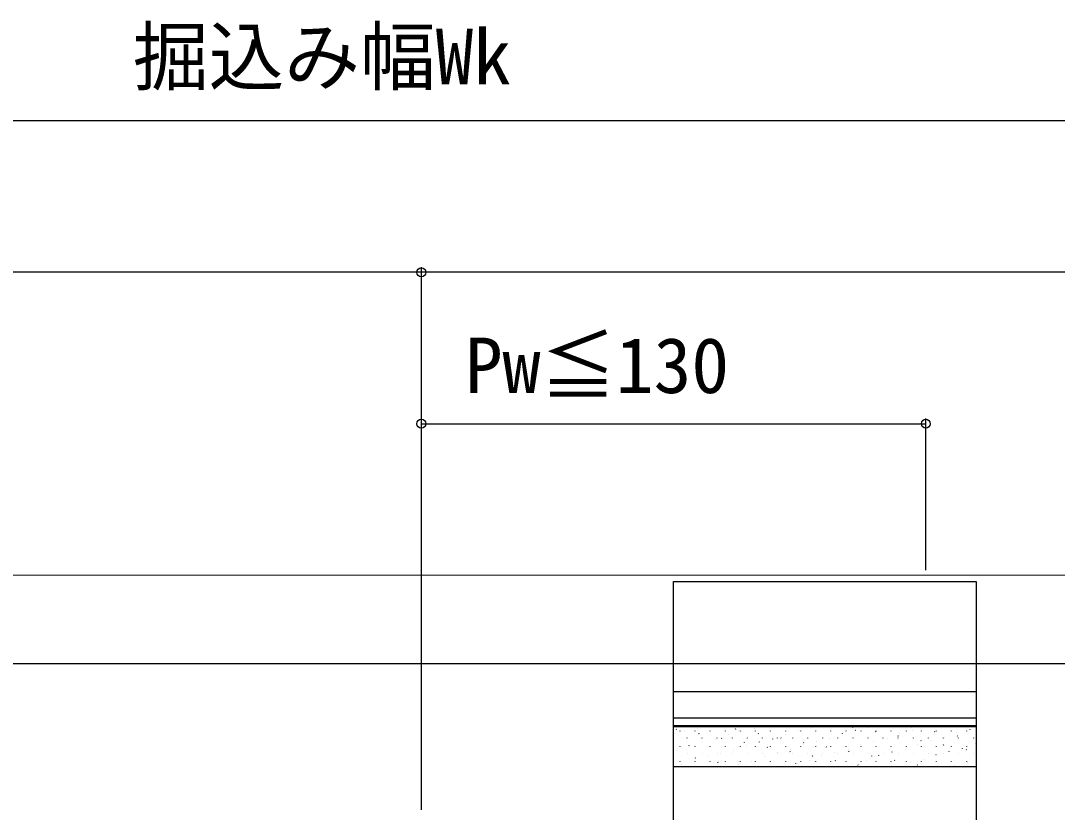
# Model space of a CAD drawing. Units: millimetres, scale not verified. Extents: x -875 to 875, y -1300 to 1292.
# Drawn here: x 221.6 to 427.1, y -825.4 to -668.6 of the extents above; entities that cross this region are included whole.
import ezdxf
from ezdxf.enums import TextEntityAlignment as Align

# ---------------------------------------------------------------- set-up
doc = ezdxf.new("R2010")
doc.units = ezdxf.units.MM
doc.header["$LTSCALE"] = 8
doc.layers.add('0-4_YKK_12', color=2, linetype='Continuous', lineweight=18)
for name, color, linetype in [('0-5_YKK_13', 4, 'Continuous'), ('0-7_YKK_D', 6, 'Continuous'), ('0-9_YSS_K', 3, 'Continuous')]:
    doc.layers.add(name, color=color, linetype=linetype)
doc.styles.add('ＭＳ ゴシック', font='')
doc.styles.get('ＭＳ ゴシック').set_extended_font_data('MS Gothic')

msp = doc.modelspace()

# ---------------------------------------------------------------- linework, layer by layer
at = {"layer": '0-4_YKK_12'}
msp.add_line((706.063, -778.435), (-103.938, -778.435), dxfattribs=at)
at = {"layer": '0-5_YKK_13'}
for p, q in [((351.062, -801.535), (411.062, -801.535)), ((351.062, -806.731), (411.062, -806.731)), ((351.062, -808.259), (411.062, -808.259)), ((351.062, -816.42), (351.062, -808.259)), ((351.062, -808.446), (411.062, -808.446)), ((351.638, -809.052), (351.583, -808.969)), ((352.362, -809.344), (352.362, -809.294)), ((353.145, -809.453), (353.142, -809.444)), ((355.352, -809.344), (355.352, -809.294)), ((355.774, -808.854), (355.771, -808.845)), ((358.342, -809.344), (358.342, -809.294)), ((361.332, -809.344), (361.332, -809.294)), ((363.368, -809.016), (363.312, -808.933)), ((364.322, -809.344), (364.322, -809.294)), ((364.482, -809.376), (364.479, -809.367)), ((367.111, -808.777), (367.107, -808.768)), ((367.312, -809.344), (367.312, -809.294)), ((370.302, -809.344), (370.302, -809.294)), ((373.292, -809.344), (373.292, -809.294)), ((375.819, -809.3), (375.815, -809.29)), ((376.282, -809.344), (376.282, -809.294)), ((378.447, -808.701), (378.444, -808.691)), ((379.272, -809.344), (379.272, -809.294)), ((382.262, -809.344), (382.262, -809.294)), ((385.252, -809.344), (385.252, -809.294)), ((386.623, -808.635), (386.567, -808.552)), ((387.155, -809.223), (387.152, -809.214)), ((388.242, -809.344), (388.242, -809.294)), ((389.784, -808.624), (389.781, -808.615)), ((391.126, -809.52), (391.071, -809.437)), ((391.232, -809.344), (391.232, -809.294)), ((394.222, -809.344), (394.222, -809.294)), ((397.212, -809.344), (397.212, -809.294)), ((398.352, -808.599), (398.297, -808.516)), ((398.492, -809.146), (398.489, -809.137)), ((400.202, -809.344), (400.202, -809.294)), ((401.121, -808.547), (401.117, -808.538)), ((402.855, -809.484), (402.8, -809.401)), ((403.192, -809.344), (403.192, -809.294)), ((406.182, -809.344), (406.182, -809.294)), ((409.172, -809.344), (409.172, -809.294)), ((409.829, -809.07), (409.825, -809.06)), ((353.737, -810.769), (353.737, -810.719)), ((356.141, -809.936), (356.086, -809.853)), ((356.727, -810.769), (356.727, -810.719)), ((356.745, -811.597), (356.742, -811.588)), ((359.374, -810.998), (359.371, -810.989)), ((359.717, -810.769), (359.717, -810.719)), ((360.644, -810.821), (360.589, -810.737)), ((361.87, -810.022), (361.866, -810.013)), ((362.707, -810.769), (362.707, -810.719)), ((365.697, -810.769), (365.697, -810.719)), ((367.871, -809.9), (367.816, -809.817)), ((368.082, -811.52), (368.079, -811.511)), ((368.687, -810.769), (368.687, -810.719)), ((370.711, -810.922), (370.708, -810.912)), ((371.677, -810.769), (371.677, -810.719)), ((372.374, -810.785), (372.319, -810.701)), ((373.206, -809.946), (373.203, -809.936)), ((374.667, -810.769), (374.667, -810.719)), ((376.877, -811.669), (376.822, -811.586)), ((377.657, -810.769), (377.657, -810.719)), ((379.419, -811.444), (379.415, -811.434)), ((380.647, -810.769), (380.647, -810.719)), ((382.048, -810.845), (382.044, -810.836)), ((383.637, -810.769), (383.637, -810.719)), ((384.543, -809.869), (384.54, -809.86)), ((386.627, -810.769), (386.627, -810.719)), ((389.617, -810.769), (389.617, -810.719)), ((390.755, -811.367), (390.752, -811.358)), ((392.607, -810.769), (392.607, -810.719)), ((393.384, -810.768), (393.381, -810.759)), ((395.629, -810.404), (395.574, -810.321)), ((395.597, -810.769), (395.597, -810.719)), ((395.88, -809.792), (395.876, -809.783)), ((398.587, -810.769), (398.587, -810.719)), ((400.132, -811.289), (400.077, -811.205)), ((401.577, -810.769), (401.577, -810.719)), ((402.092, -811.291), (402.089, -811.281)), ((404.567, -810.769), (404.567, -810.719)), ((404.721, -810.692), (404.718, -810.682)), ((407.216, -809.716), (407.213, -809.706)), ((407.359, -810.368), (407.303, -810.285)), ((407.557, -810.769), (407.557, -810.719)), ((410.547, -810.769), (410.547, -810.719)), ((351.638, -813.219), (351.635, -813.21)), ((352.362, -812.384), (352.362, -812.334)), ((354.133, -812.243), (354.13, -812.234)), ((355.352, -812.384), (355.352, -812.334)), ((358.342, -812.384), (358.342, -812.334)), ((361.332, -812.384), (361.332, -812.334)), ((362.975, -813.142), (362.971, -813.133)), ((364.322, -812.384), (364.322, -812.334)), ((365.148, -811.705), (365.092, -811.622)), ((365.47, -812.167), (365.467, -812.157)), ((367.312, -812.384), (367.312, -812.334)), ((369.651, -812.59), (369.596, -812.506)), ((370.302, -812.384), (370.302, -812.334)), ((373.292, -812.384), (373.292, -812.334)), ((374.154, -813.474), (374.099, -813.391)), ((374.311, -813.066), (374.308, -813.056)), ((376.282, -812.384), (376.282, -812.334)), ((376.807, -812.09), (376.803, -812.08)), ((379.272, -812.384), (379.272, -812.334)), ((381.38, -812.554), (381.325, -812.47)), ((382.262, -812.384), (382.262, -812.334)), ((383.019, -813.588), (383.016, -813.579)), ((385.252, -812.384), (385.252, -812.334)), ((385.648, -812.989), (385.645, -812.98)), ((385.884, -813.438), (385.828, -813.355)), ((388.143, -812.013), (388.14, -812.004)), ((388.242, -812.384), (388.242, -812.334)), ((391.232, -812.384), (391.232, -812.334)), ((394.222, -812.384), (394.222, -812.334)), ((394.356, -813.511), (394.352, -813.502)), ((396.985, -812.912), (396.981, -812.903)), ((397.212, -812.384), (397.212, -812.334)), ((399.48, -811.937), (399.477, -811.927)), ((400.202, -812.384), (400.202, -812.334)), ((403.192, -812.384), (403.192, -812.334)), ((404.635, -812.173), (404.58, -812.09)), ((405.692, -813.435), (405.689, -813.425)), ((406.182, -812.384), (406.182, -812.334)), ((408.321, -812.836), (408.318, -812.826)), ((409.138, -813.058), (409.083, -812.974)), ((409.172, -812.384), (409.172, -812.334)), ((410.817, -811.86), (410.813, -811.85)), ((352.362, -815.424), (352.362, -815.374)), ((353.737, -813.809), (353.737, -813.759)), ((355.238, -815.363), (355.235, -815.354)), ((355.402, -814.739), (355.347, -814.656)), ((355.352, -815.424), (355.352, -815.374)), ((356.727, -813.809), (356.727, -813.759)), ((357.734, -814.387), (357.73, -814.378)), ((358.342, -815.424), (358.342, -815.374)), ((359.717, -813.809), (359.717, -813.759)), ((359.905, -815.623), (359.85, -815.54)), ((360.346, -813.741), (360.342, -813.732)), ((361.332, -815.424), (361.332, -815.374)), ((362.707, -813.809), (362.707, -813.759)), ((364.322, -815.424), (364.322, -815.374)), ((365.697, -813.809), (365.697, -813.759)), ((366.575, -815.287), (366.572, -815.277)), ((367.312, -815.424), (367.312, -815.374)), ((368.687, -813.809), (368.687, -813.759)), ((369.07, -814.311), (369.067, -814.301)), ((370.302, -815.424), (370.302, -815.374)), ((371.677, -813.809), (371.677, -813.759)), ((371.682, -813.665), (371.679, -813.655)), ((373.292, -815.424), (373.292, -815.374)), ((374.667, -813.809), (374.667, -813.759)), ((376.282, -815.424), (376.282, -815.374)), ((377.657, -813.809), (377.657, -813.759)), ((377.912, -815.21), (377.908, -815.201)), ((378.657, -814.359), (378.602, -814.275)), ((379.272, -815.424), (379.272, -815.374)), ((380.407, -814.234), (380.404, -814.225)), ((380.647, -813.809), (380.647, -813.759)), ((382.262, -815.424), (382.262, -815.374)), ((383.16, -815.243), (383.105, -815.16)), ((383.637, -813.809), (383.637, -813.759)), ((385.252, -815.424), (385.252, -815.374)), ((386.627, -813.809), (386.627, -813.759)), ((388.242, -815.424), (388.242, -815.374)), ((389.248, -815.133), (389.245, -815.124)), ((389.617, -813.809), (389.617, -813.759)), ((390.387, -814.323), (390.332, -814.239)), ((391.232, -815.424), (391.232, -815.374)), ((391.744, -814.157), (391.74, -814.148)), ((392.607, -813.809), (392.607, -813.759)), ((394.222, -815.424), (394.222, -815.374)), ((394.89, -815.207), (394.835, -815.124)), ((395.597, -813.809), (395.597, -813.759)), ((397.212, -815.424), (397.212, -815.374)), ((397.956, -815.656), (397.953, -815.646)), ((398.587, -813.809), (398.587, -813.759)), ((400.202, -815.424), (400.202, -815.374)), ((400.585, -815.057), (400.582, -815.047)), ((401.577, -813.809), (401.577, -813.759)), ((403.08, -814.081), (403.077, -814.071)), ((403.192, -815.424), (403.192, -815.374)), ((404.567, -813.809), (404.567, -813.759)), ((406.182, -815.424), (406.182, -815.374)), ((407.557, -813.809), (407.557, -813.759)), ((409.172, -815.424), (409.172, -815.374)), ((409.293, -815.579), (409.289, -815.569)), ((410.547, -813.809), (410.547, -813.759)), ((352.609, -815.962), (352.606, -815.953)), ((363.946, -815.886), (363.943, -815.876)), ((375.283, -815.809), (375.279, -815.799)), ((384.007, -816.378), (384.004, -816.369)), ((386.619, -815.732), (386.616, -815.723)), ((387.664, -816.127), (387.608, -816.044)), ((395.344, -816.302), (395.34, -816.292)), ((399.393, -816.091), (399.338, -816.008)), ((406.68, -816.225), (406.677, -816.216))]:
    msp.add_line(p, q, dxfattribs=at)
msp.add_lwpolyline([(411.062, -779.735), (411.062, -977.135), (351.062, -977.135), (351.062, -779.735)], close=True, dxfattribs=at)
msp.add_lwpolyline([(411.062, -808.259), (411.062, -816.42), (351.062, -816.42)], dxfattribs=at)
at = {"layer": '0-7_YKK_D'}
for p, q in [((702.062, -688.435), (-99.938, -688.435)), ((301.062, -718.435), (1.062, -718.435)), ((301.062, -771.435), (301.062, -717.435)), ((301.062, -771.435), (301.062, -717.435)), ((601.062, -718.435), (301.062, -718.435)), ((301.062, -824.935), (301.062, -747.435)), ((401.063, -777.435), (401.063, -747.435)), ((301.062, -748.435), (401.063, -748.435))]:
    msp.add_line(p, q, dxfattribs=at)
for centre in [(301.062, -718.435), (301.062, -718.435), (301.062, -748.435), (401.063, -748.435)]:
    msp.add_circle(centre, 0.875, dxfattribs=at)
at = {"layer": '0-9_YSS_K'}
msp.add_line((-113.938, -795.935), (721.063, -795.935), dxfattribs=at)

# ---------------------------------------------------------------- texts
at = {"layer": '0-7_YKK_D', "style": 'ＭＳ ゴシック'}
for s, p in [('掘込み幅Wk', (243.875, -684.475)), ('Pw≦130', (309.685, -745.668))]:
    msp.add_text(s, height=11, dxfattribs=at).set_placement(p, align=Align.BOTTOM_LEFT)

doc.saveas('drawing.dxf')
